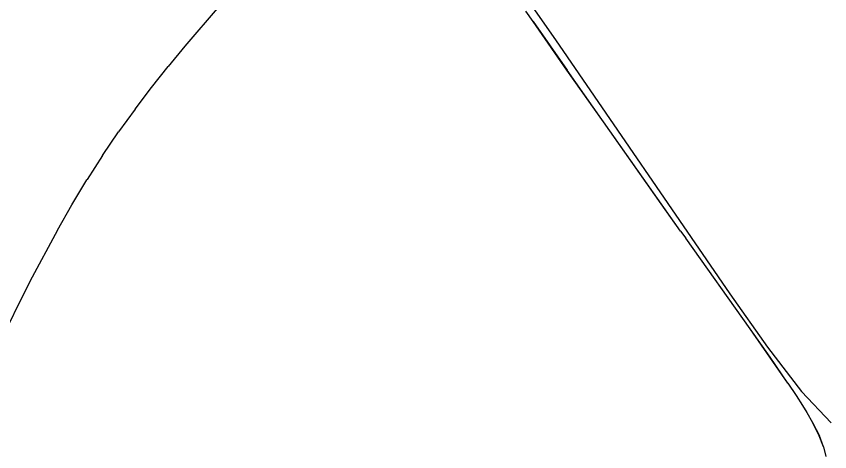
# Model space of a CAD drawing. Header units: millimetres. Extents: x -41292 to 298682, y -22072 to 33155.
# Drawn here: x 29729 to 30339, y 4809 to 5136 of the extents above; entities that cross this region are included whole.
import ezdxf

# ---------------------------------------------------------------- set-up
doc = ezdxf.new("R2010")
doc.units = ezdxf.units.MM

# ---------------------------------------------------------------- blocks, each defined once
blk = doc.blocks.new('AHSISHEUD')
for p, q in [((30726.24, 22816.13), (30760.84, 22765.97)), ((30508.54, 22791.37), (30482.84, 22761.33)), ((30744.15, 22779.81), (30738.77, 22787.62)), ((30769.52, 22743.23), (30744.15, 22779.81)), ((30744.15, 22779.81), (30769.61, 22743.24)), ((30760.84, 22765.97), (30891.79, 22575.41)), ((30482.84, 22761.33), (30470.22, 22746.03)), ((30457.72, 22730.3), (30470.22, 22746.03)), ((30769.52, 22743.23), (30769.61, 22743.24)), ((30795.71, 22706.17), (30769.52, 22743.23)), ((30795.71, 22706.17), (30769.61, 22743.24)), ((30445.34, 22713.97), (30457.72, 22730.3)), ((30445.34, 22713.97), (30433.05, 22696.87)), ((30796.89, 22704.49), (30795.71, 22706.17)), ((30840.29, 22642.86), (30796.89, 22704.49)), ((30854.89, 22622.34), (30796.89, 22704.49)), ((30420.96, 22679.12), (30433.05, 22696.87)), ((30420.92, 22679.14), (30409.38, 22661.15)), ((30420.96, 22679.12), (30409.38, 22661.15)), ((30397.87, 22642.17), (30409.19, 22660.83)), ((30409.19, 22660.83), (30409.38, 22661.15)), ((30387.06, 22623.16), (30397.84, 22642.14)), ((30397.84, 22642.14), (30397.87, 22642.17)), ((30854.89, 22622.34), (30840.29, 22642.86)), ((30387.06, 22623.16), (30366.49, 22584.55)), ((30854.89, 22622.34), (30858.66, 22617.07)), ((30907.04, 22549.04), (30858.66, 22617.07)), ((30366.49, 22584.55), (30337.14, 22525.77)), ((30891.79, 22575.41), (30920.12, 22535.37)), ((30922, 22527.68), (30907.04, 22549.04)), ((30921.93, 22527.68), (30907.04, 22549.04)), ((30920.12, 22535.37), (30945.5, 22501.98)), ((30935.33, 22508.23), (30921.93, 22527.68)), ((30921.93, 22527.68), (30922, 22527.68)), ((30935.4, 22508.23), (30922, 22527.68)), ((30935.4, 22508.23), (30935.33, 22508.23)), ((30935.33, 22508.23), (30941.54, 22498.89)), ((30935.4, 22508.23), (30941.54, 22498.89)), ((30945.5, 22501.98), (30967.86, 22478.52)), ((30941.54, 22498.89), (30946.38, 22491.6)), ((30941.54, 22498.89), (30946.33, 22491.6)), ((30946.38, 22491.6), (30946.33, 22491.6)), ((30946.33, 22491.6), (30949.56, 22486.15)), ((30946.38, 22491.6), (30949.56, 22486.15)), ((30949.56, 22486.15), (30953.9, 22478.73)), ((30949.56, 22486.15), (30953.97, 22478.73)), ((30953.97, 22478.73), (30953.9, 22478.73)), ((30958.93, 22468.65), (30953.9, 22478.73)), ((30953.97, 22478.73), (30959, 22468.66)), ((30958.93, 22468.65), (30959, 22468.66)), ((30962.14, 22460.42), (30958.93, 22468.65)), ((30962.14, 22460.42), (30959, 22468.66)), ((30962.14, 22460.42), (30963.88, 22453.16))]:
    blk.add_line(p, q)

msp = doc.modelspace()

# ---------------------------------------------------------------- block references
msp.add_blockref('AHSISHEUD', (-627.37, -17648.09))

doc.saveas('drawing.dxf')
